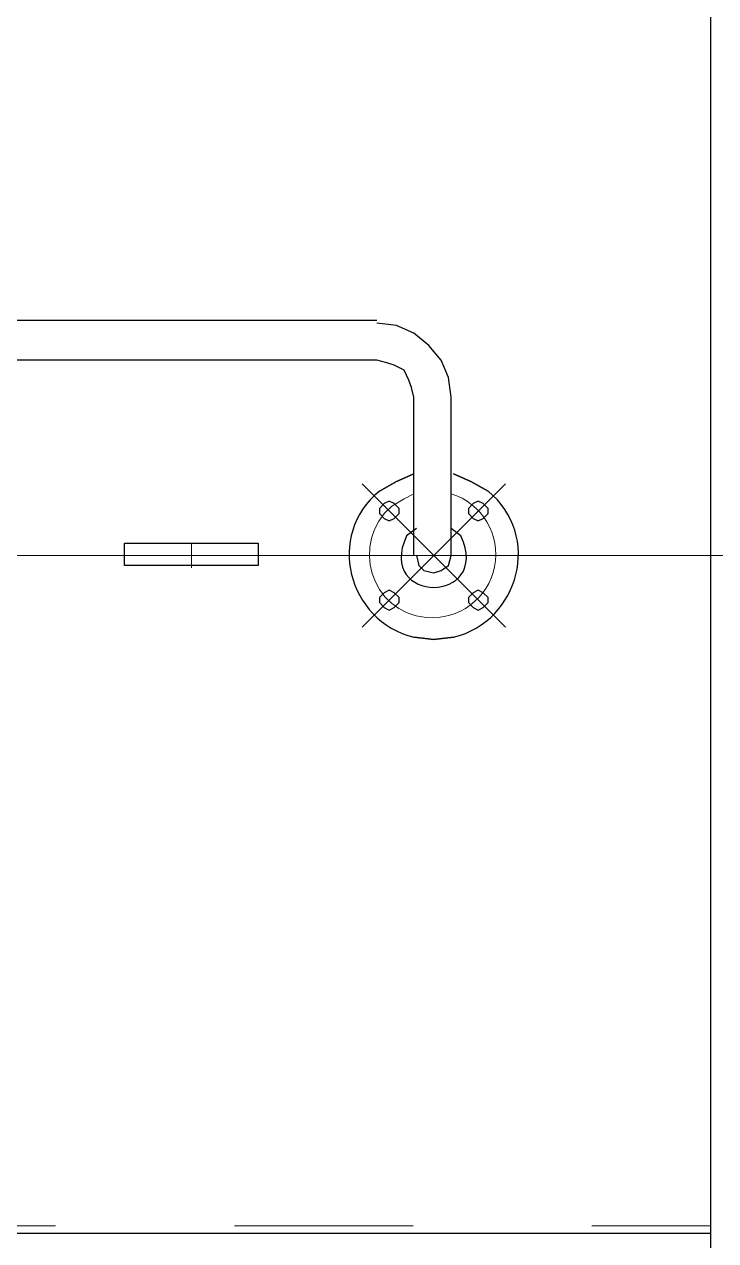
# Model space of a CAD drawing. Header units: metres. Extents: x 531277 to 531898, y 2673784 to 2674172.
# Drawn here: x 531484.906 to 531485.292, y 2673984.404 to 2673985.085 of the extents above; entities that cross this region are included whole.
import ezdxf

# ---------------------------------------------------------------- set-up
doc = ezdxf.new("R2010")
doc.units = ezdxf.units.M
doc.header["$MEASUREMENT"] = 0
doc.linetypes.add('PDF_IMPORT', pattern=[1, 0.8, -0.2])
doc.layers.add('IDT', color=7, linetype='Continuous')

# ---------------------------------------------------------------- blocks, each defined once
blk = doc.blocks.new('IDT')
at = {"layer": 'IDT', "color": 0, "lineweight": 25}
for p, q in [((14.77772, 9.80413), (14.77772, 8.9452)), ((16.87873, 9.75434), (14.77772, 9.75434)), ((14.77772, 9.75434), (14.77772, 8.99637)), ((14.92157, 9.421), (14.93263, 9.42238)), ((14.93263, 9.42238), (14.92157, 9.421)), ((14.93263, 9.42238), (14.9437, 9.421)), ((14.9437, 9.421), (14.93263, 9.42238)), ((14.90497, 9.4044), (14.90221, 9.40164)), ((14.90774, 9.40579), (14.90497, 9.4044)), ((14.9105, 9.4044), (14.90774, 9.40579)), ((14.91327, 9.40164), (14.9105, 9.4044)), ((14.95477, 9.4044), (14.952, 9.40164)), ((14.95753, 9.40579), (14.95477, 9.4044)), ((14.9603, 9.4044), (14.95753, 9.40579)), ((14.96306, 9.40164), (14.9603, 9.4044)), ((14.90221, 9.40164), (14.90221, 9.39887)), ((14.90221, 9.39887), (14.90497, 9.3961)), ((14.90497, 9.3961), (14.90774, 9.39472)), ((14.90774, 9.39472), (14.9105, 9.3961)), ((14.9105, 9.3961), (14.91327, 9.39887)), ((14.91327, 9.39887), (14.91327, 9.40164)), ((14.952, 9.40164), (14.952, 9.39887)), ((14.952, 9.39887), (14.95477, 9.3961)), ((14.95477, 9.3961), (14.95753, 9.39472)), ((14.95753, 9.39472), (14.9603, 9.3961)), ((14.9603, 9.3961), (14.96306, 9.39887)), ((14.96306, 9.39887), (14.96306, 9.40164)), ((14.92849, 9.38365), (14.92434, 9.38089)), ((14.93263, 9.38504), (14.92849, 9.38365)), ((14.93817, 9.38365), (14.93263, 9.38504)), ((14.94093, 9.38089), (14.93817, 9.38365)), ((14.92434, 9.38089), (14.92295, 9.37536)), ((14.92295, 9.37536), (14.92295, 9.28683)), ((14.94232, 9.37536), (14.94093, 9.38089)), ((14.9437, 9.37536), (14.9437, 9.28683)), ((15.03084, 9.36844), (15.03084, 9.38089)), ((15.03084, 9.38089), (15.10553, 9.38089)), ((15.10553, 9.38089), (15.10553, 9.36844)), ((15.10553, 9.36844), (15.03084, 9.36844)), ((14.91742, 9.36429), (14.92295, 9.36014)), ((14.94232, 9.36014), (14.94785, 9.36429)), ((14.90497, 9.35461), (14.90221, 9.35184)), ((14.90774, 9.35599), (14.90497, 9.35461)), ((14.9105, 9.35461), (14.90774, 9.35599)), ((14.91327, 9.35184), (14.9105, 9.35461)), ((14.95477, 9.35461), (14.952, 9.35184)), ((14.95753, 9.35599), (14.95477, 9.35461)), ((14.9603, 9.35461), (14.95753, 9.35599)), ((14.96306, 9.35184), (14.9603, 9.35461)), ((14.90221, 9.35184), (14.90221, 9.34908)), ((14.90221, 9.34908), (14.90497, 9.34631)), ((14.9105, 9.34631), (14.91327, 9.34908)), ((14.91327, 9.34908), (14.91327, 9.35184)), ((14.952, 9.35184), (14.952, 9.34908)), ((14.952, 9.34908), (14.95477, 9.34631)), ((14.9603, 9.34631), (14.96306, 9.34908)), ((14.96306, 9.34908), (14.96306, 9.35184)), ((14.90497, 9.34631), (14.90774, 9.34493)), ((14.90774, 9.34493), (14.9105, 9.34631)), ((14.95477, 9.34631), (14.95753, 9.34493)), ((14.95753, 9.34493), (14.9603, 9.34631)), ((14.91189, 9.33386), (14.90221, 9.33939)), ((14.90221, 9.33939), (14.91189, 9.33386)), ((14.96306, 9.33939), (14.95338, 9.33386)), ((14.95338, 9.33386), (14.96306, 9.33939)), ((14.92157, 9.32971), (14.91189, 9.33386)), ((14.91189, 9.33386), (14.92157, 9.32971)), ((14.95338, 9.33386), (14.9437, 9.32971)), ((14.9437, 9.32971), (14.95338, 9.33386)), ((14.92295, 9.28683), (14.92434, 9.27577)), ((14.9437, 9.28683), (14.94508, 9.2813)), ((14.94508, 9.2813), (14.94647, 9.27715)), ((14.92434, 9.27577), (14.92849, 9.26609)), ((14.94647, 9.27715), (14.94923, 9.27162)), ((14.92849, 9.26609), (14.9354, 9.25779)), ((14.94923, 9.27162), (14.95477, 9.26885)), ((14.95477, 9.26885), (14.95891, 9.26747)), ((14.95891, 9.26747), (14.96445, 9.26609)), ((14.9354, 9.25779), (14.9437, 9.25087)), ((14.9437, 9.25087), (14.95338, 9.24672)), ((14.95338, 9.24672), (14.96445, 9.24534)), ((14.96445, 9.24396), (16.692, 9.24396))]:
    blk.add_line(p, q, dxfattribs=at)
at = {"layer": 'IDT', "color": 0, "linetype": 'PDF_IMPORT', "lineweight": 13, "ltscale": 0.014167}
for p, q in [((16.84415, 9.75019), (14.77772, 9.75019)), ((14.77772, 9.75019), (14.77772, 9.00052))]:
    blk.add_line(p, q, dxfattribs=at)
at = {"layer": 'IDT', "color": 0, "lineweight": 13}
for p, q in [((14.89252, 9.33524), (14.97275, 9.41547)), ((14.97275, 9.33524), (14.89252, 9.41547)), ((15.06818, 9.36844), (15.06818, 9.38227)), ((16.9714, 9.37536), (14.68505, 9.37536)), ((15.02531, 9.37536), (15.10968, 9.37536)), ((14.95615, 9.34769), (14.94923, 9.34354)), ((14.94923, 9.34354), (14.9437, 9.34078))]:
    blk.add_line(p, q, dxfattribs=at)
at = {"layer": 'IDT', "color": 0, "linetype": 'PDF_IMPORT', "lineweight": 25, "ltscale": 0.595833}
blk.add_line((14.96445, 9.26609), (16.692, 9.26609), dxfattribs=at)
at = {"layer": 'IDT', "color": 0, "lineweight": 13}
blk.add_arc((14.93333, 9.37466), 0.03544, 84.40066, 252.97947, dxfattribs=at)
at = {"layer": 'IDT', "color": 0, "lineweight": 25}
for points in [[(14.92157, 9.421), (14.88452, 9.41187), (14.87205, 9.3639), (14.90221, 9.33939)], [(14.92157, 9.421), (14.88452, 9.41187), (14.87205, 9.3639), (14.90221, 9.33939)], [(14.96306, 9.33939), (14.99322, 9.3639), (14.98075, 9.41187), (14.9437, 9.421)], [(14.96306, 9.33939), (14.99322, 9.3639), (14.98075, 9.41187), (14.9437, 9.421)], [(14.94785, 9.36429), (14.96546, 9.40272), (14.89981, 9.40272), (14.91742, 9.36429)]]:
    blk.add_open_spline(points, degree=3, dxfattribs=at)
at = {"layer": 'IDT', "color": 0, "lineweight": 13}
blk.add_open_spline([(14.93678, 9.40993), (14.96809, 9.40715), (14.97975, 9.36809), (14.95615, 9.34769)], degree=3, dxfattribs=at)

msp = doc.modelspace()

# ---------------------------------------------------------------- block references
at = {"layer": 'IDT', "color": 8, "rotation": 180}
msp.add_blockref('IDT', (531500.06728, 2673994.16297), dxfattribs=at)

doc.saveas('drawing.dxf')
